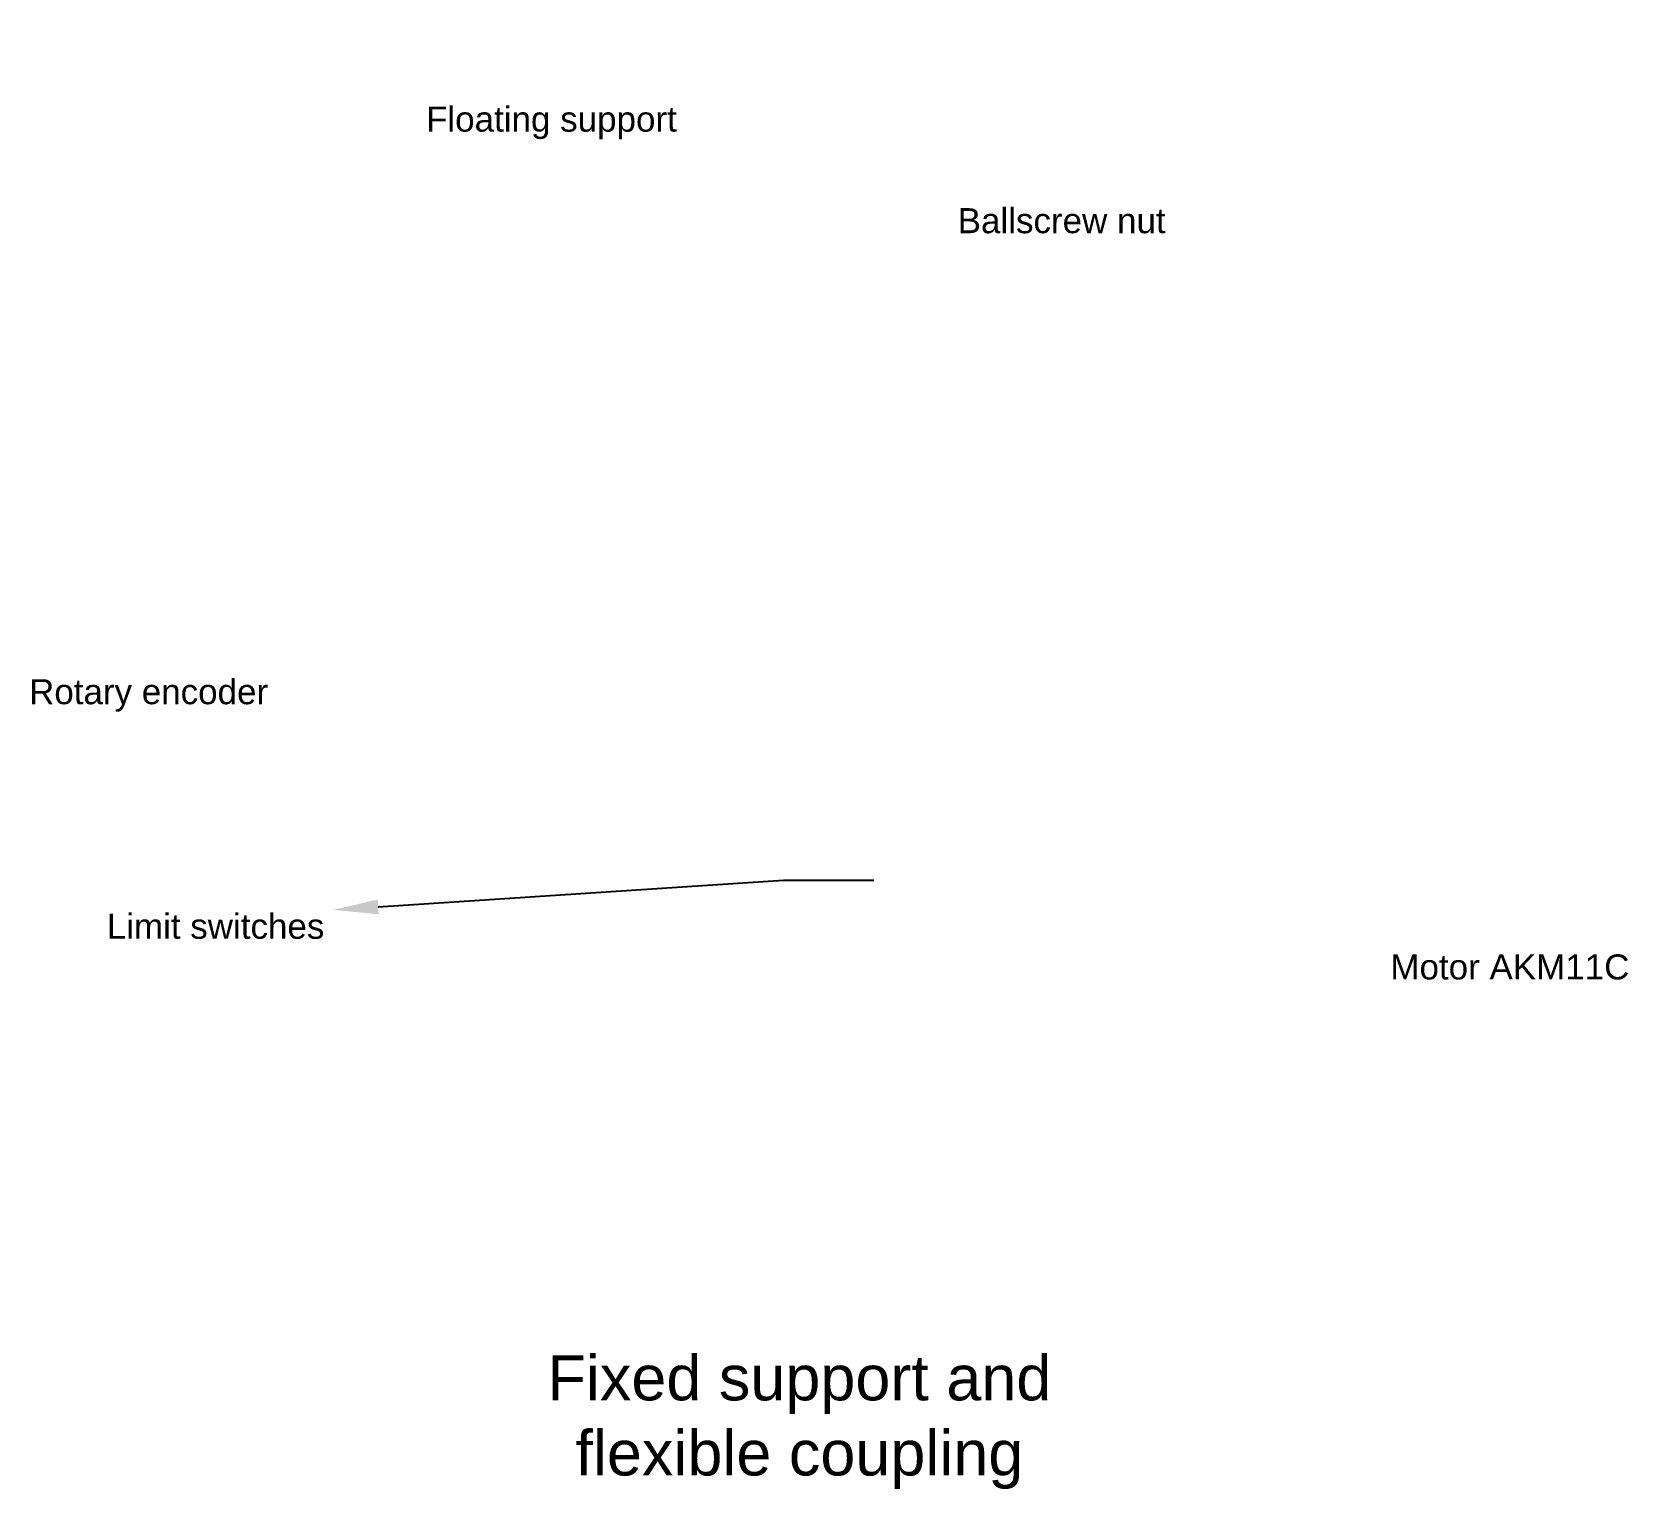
# Paper-space layout 'Layout1' of a CAD drawing. Header units: millimetres. Extents: x 1.08 to 7.45, y 1.42 to 7.24.
import ezdxf
from ezdxf import colors
from ezdxf.entities.mleader import LeaderData, LeaderLine
from ezdxf.math import Vec2, Vec3

# ---------------------------------------------------------------- set-up
doc = ezdxf.new("R2010")
doc.units = ezdxf.units.MM
doc.header["$MEASUREMENT"] = 0
doc.layers.get('0').update_dxf_attribs({"true_color": 0xc2ced6})
doc.layers.add('MD_Annotation', color=7, linetype='Continuous', lineweight=25)
doc.styles.get("Standard").update_dxf_attribs({"font": 'arial.ttf'})

psp = doc.layouts.get("Layout1")

# ---------------------------------------------------------------- texts
at = {"layer": 'MD_Annotation', "attachment_point": 2}
for s, insert, char_height, width in [('Floating support', (3.1511, 6.9401), 0.1, 3.103138), ('Rotary encoder', (1.542, 4.6531), 0.1, 2.751212), ('Limit switches', (1.8095, 3.7161), 0.1, 3.103138), ('Motor AKM11C', (6.9798, 3.5538), 0.1, 3.103138), ('Fixed support and\\Pflexible coupling', (4.1416, 1.9525), 0.18, 3.103138)]:
    psp.add_mtext(s, dxfattribs=dict(at, insert=insert, char_height=char_height, width=width))
at = {"layer": 'MD_Annotation', "insert": (4.774, 6.5345), "char_height": 0.1, "attachment_point": 1}
psp.add_mtext_dynamic_manual_height_columns('{\\C256;\\c0;Ballscrew nut}', width=1.147866, gutter_width=1, heights=[0], dxfattribs=at)

# ---------------------------------------------------------------- leaders
ml = psp.add_multileader_mtext('Standard')
ml.set_content('', color=256)
ml.set_leader_properties()
ml.build(insert=Vec2(0, 0))
ml.multileader.update_dxf_attribs({"dogleg_length": 0.36, "arrow_head_size": 0.18})
ctx = ml.context
ctx.base_point, ctx.char_height, ctx.arrow_head_size, ctx.landing_gap_size, ctx.plane_origin = Vec3(4.4387, 3.8502), 0.18, 0.18, 0.09, Vec3(2.2796, 3.7317)
notes = []
notes.append((ctx, [(0, (1, 1, 0), (4.0787, 3.8502), (1, 0), 0.36, [(0, [(2.2796, 3.7317)], 0, [])])]))
ctx.mtext.insert, ctx.mtext.flow_direction = Vec3(4.5287, 3.9402), 5
for ctx, leaders in notes:
    for number, flags, end, landing, length, lines in leaders:
        leader = LeaderData()
        leader.index, (leader.has_last_leader_line, leader.has_dogleg_vector, leader.attachment_direction) = number, flags
        leader.last_leader_point, leader.dogleg_vector, leader.dogleg_length = Vec3(end), Vec3(landing), length
        for number, points, colour, breaks in lines:
            line = LeaderLine()
            line.index, line.vertices, line.color, line.breaks = number, Vec3.list(points), colors.encode_raw_color(colour), breaks
            leader.lines.append(line)
        ctx.leaders.append(leader)

doc.saveas('drawing.dxf')
